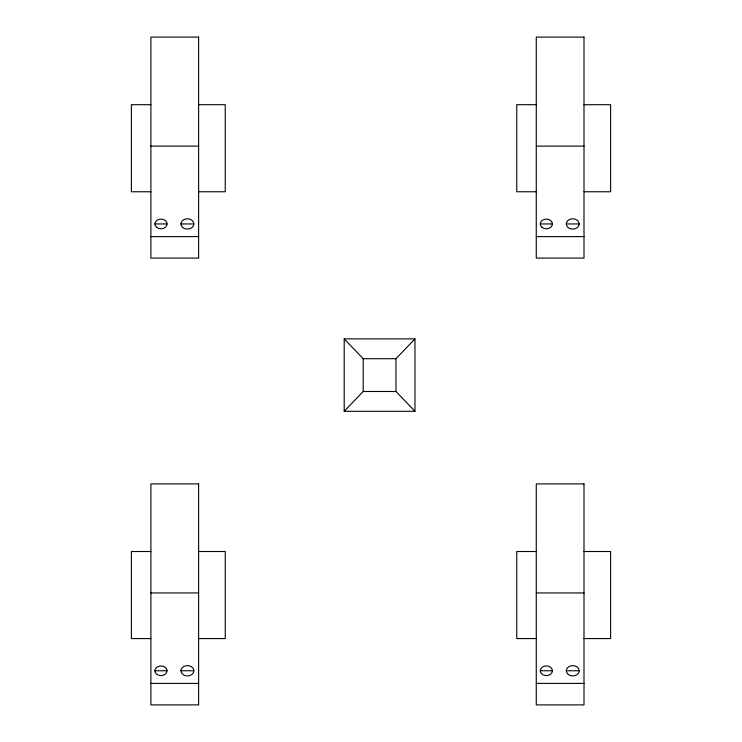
<?xml version="1.0" encoding="UTF-8"?>
<svg xmlns="http://www.w3.org/2000/svg" width="742" height="742" viewBox="0 0 742 742"><rect width="100%" height="100%" fill="white"/><g stroke="black" fill="none" stroke-linecap="round" stroke-linejoin="round"><path stroke-width="1.11" d="M344.195 411.3L363.2 391.479L363.2 358.711L344.195 338.89L414.973 338.89L414.973 411.3L344.195 411.3L344.195 338.89M414.973 411.3L395.968 391.479L395.968 358.711L414.973 338.89M150.895 104.705L131.38 104.705L131.38 191.761L150.895 191.761M198.624 104.705L225.243 104.705L225.243 191.761L198.624 191.761M536.271 104.705L516.757 104.705L516.757 191.761L536.271 191.761M584 104.705L610.62 104.705L610.62 191.761L584 191.761M150.895 146.128L198.624 146.128M536.271 146.128L584 146.128M154.902 223.945L167.052 223.945M180.909 223.945L193.875 223.945A6.483 5.175 0 0 0 184.146 219.465A6.483 5.175 0 0 0 184.146 228.425A6.483 5.175 0 0 0 193.875 223.945M540.278 223.945L552.428 223.945M566.285 223.945L579.252 223.945A6.483 5.175 0 0 0 569.531 219.465A6.483 5.175 0 0 0 569.531 228.425A6.483 5.175 0 0 0 579.252 223.945M150.895 236.596L198.624 236.596M536.271 236.596L584 236.596M363.2 358.711L395.968 358.711M363.2 391.479L395.968 391.479M150.895 551.519L131.38 551.519L131.38 638.574L150.895 638.574M198.624 551.519L225.243 551.519L225.243 638.574L198.624 638.574M536.271 551.519L516.757 551.519L516.757 638.574L536.271 638.574M584 551.519L610.62 551.519L610.62 638.574L584 638.574M150.895 592.941L198.624 592.941M536.271 592.941L584 592.941M154.902 670.759L167.052 670.759A6.075 4.851 0 0 1 157.935 674.96A6.075 4.851 0 0 1 157.935 666.557A6.075 4.851 0 0 1 167.052 670.759M180.909 670.759L193.875 670.759A6.483 5.175 0 0 1 184.146 675.239A6.483 5.175 0 0 1 184.146 666.279A6.483 5.175 0 0 1 193.875 670.759M540.278 670.759L552.428 670.759A6.075 4.851 0 0 1 543.311 674.96A6.075 4.851 0 0 1 543.311 666.557A6.075 4.851 0 0 1 552.428 670.759M566.285 670.759L579.252 670.759A6.483 5.175 0 0 1 569.531 675.239A6.483 5.175 0 0 1 569.531 666.279A6.483 5.175 0 0 1 579.252 670.759M150.895 683.41L198.624 683.41M536.271 683.41L584 683.41M198.624 37.1L150.895 37.1L150.895 258.086L198.624 258.086L198.624 37.1M584 37.1L536.271 37.1L536.271 258.086L584 258.086L584 37.1M198.624 483.914L150.895 483.914L150.895 704.9L198.624 704.9L198.624 483.914M584 483.914L536.271 483.914L536.271 704.9L584 704.9L584 483.914M542.059 227.377A6.075 4.851 0 0 0 552.224 225.197A6.075 4.851 0 0 0 544.776 219.261A6.075 4.851 0 0 0 542.059 227.377M156.673 227.377A6.075 4.851 0 0 0 166.848 225.197A6.075 4.851 0 0 0 159.4 219.261A6.075 4.851 0 0 0 156.673 227.377"/></g></svg>
